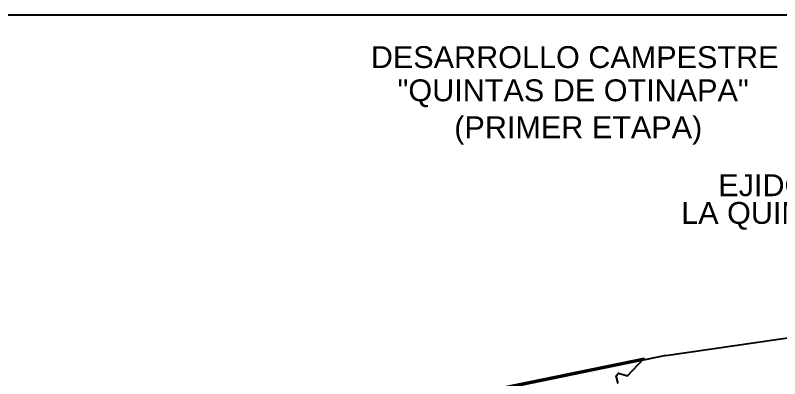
# Model space of a CAD drawing. Header units: metres. Extents: x 277679 to 502674, y 2669847 to 2703376.
# Drawn here: x 500727 to 501775, y 2672698 to 2673197 of the extents above; entities that cross this region are included whole.
import ezdxf
from ezdxf.enums import TextEntityAlignment as Align

# ---------------------------------------------------------------- set-up
doc = ezdxf.new("R2010")
doc.units = ezdxf.units.M
doc.layers.get('0').update_dxf_attribs({"linetype": 'CONTINUOUS'})
doc.layers.add('CVL_CURV_TX', color=2, linetype='CONTINUOUS')
doc.styles.add('ARIAL', font='ARIAL')

msp = doc.modelspace()

# ---------------------------------------------------------------- hatches: boundary and pattern name
at = {"layer": 'CVL_CURV_TX'}
h = msp.add_hatch(dxfattribs=at)
h.set_pattern_fill('SWAMP', color=5, scale=0.05, style=0)
h.set_pattern_definition([])
h.paths.add_polyline_path([(501441.5, 2672676.6), (501481.5, 2672680.5), (501524.2, 2672694.9), (501532.5, 2672687.4), (501553.3, 2672691.6), (501550.7, 2672701.8), (501553.9, 2672705.5), (501566.2, 2672702.1), (501588.4, 2672725.8), (501292.4, 2672664.7), (501310.2, 2672659.6), (501333.4, 2672648.1), (501364.5, 2672611.5), (501366.5, 2672592.2), (501382.3, 2672502.2), (501388.6, 2672497.8), (501397.1, 2672500.3), (501403.4, 2672536), (501395.4, 2672571.4), (501384.9, 2672593.8), (501384.6, 2672618.4), (501362.9, 2672652.2), (501366.7, 2672654.9), (501388.2, 2672650.4), (501389.6, 2672655), (501383.6, 2672663.4), (501412.1, 2672670.9)], flags=0)
h.paths.add_polyline_path([(501473.4, 2672690.2), (501489.4, 2672690.2), (501489.4, 2672693.8), (501473.4, 2672693.8)], flags=0)
h.paths.add_polyline_path([(501375.2, 2672577.9), (501387.4, 2672526.7), (501399.4, 2672529.6), (501387.3, 2672580.8)], flags=0)
h.paths.add_polyline_path([(501418.4, 2672676.6), (501470.2, 2672685.9), (501468, 2672698.1), (501416.2, 2672688.8)], flags=0)

# ---------------------------------------------------------------- linework, layer by layer
at = {"color": 1}
for q in [(501836.3, 2672761.6), (501105.6, 2672624.1)]:
    msp.add_line((501618.8, 2672730.1), q, dxfattribs=at)
at = {"layer": 'CVL_CURV_TX', "color": 7}
msp.add_line((502674.3, 2673196.9), (500110.8, 2673196.9), dxfattribs=at)
at = {"layer": 'CVL_CURV_TX', "color": 5}
msp.add_lwpolyline([(501553.3, 2672691.6), (501550.7, 2672701.8), (501553.9, 2672705.5), (501566.2, 2672702.1), (501588.4, 2672725.8), (501292.4, 2672664.7)], dxfattribs=at)

# ---------------------------------------------------------------- texts
at = {"layer": 'CVL_CURV_TX', "color": 7, "style": 'ARIAL'}
for s, p in [('DESARROLLO CAMPESTRE', (501493.8, 2673139.5)), ('"QUINTAS DE OTINAPA"', (501491.7, 2673090)), ('(PRIMER ETAPA)', (501498.7, 2673039.4)), ('EJIDO', (501752.4, 2672963.6)), ('LA QUINTA', (501750.4, 2672921.7))]:
    msp.add_text(s, height=30, dxfattribs=at).set_placement(p, align=Align.MIDDLE)

doc.saveas('drawing.dxf')
